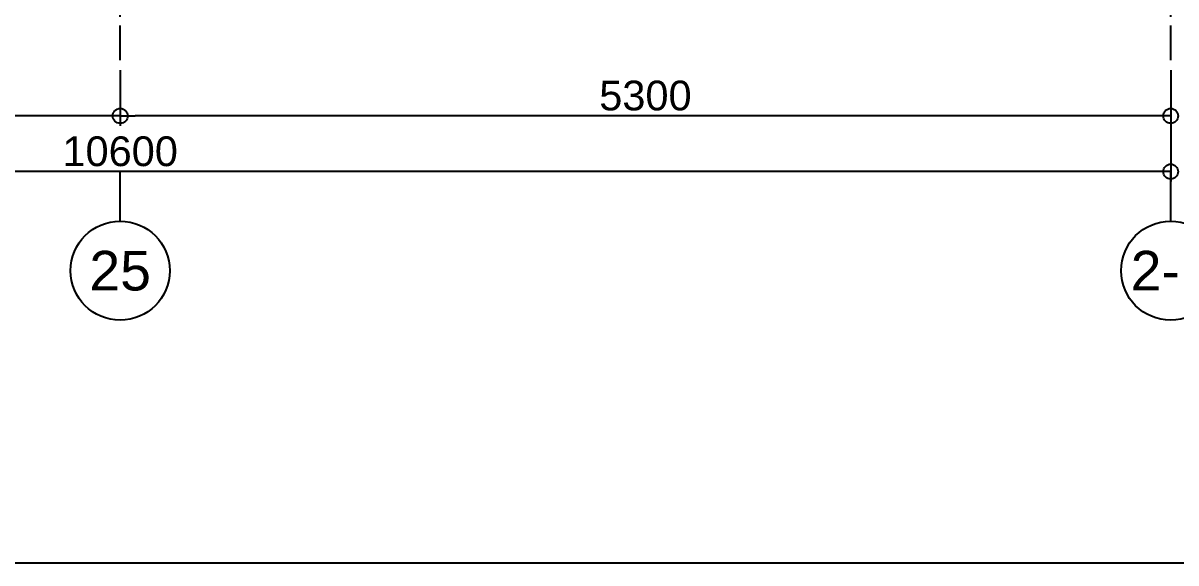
# Model space of a CAD drawing. Header units: millimetres. Extents: x -4391136 to -1798569, y -886572 to -291056.
# Drawn here: x -2422297 to -2416481, y -398298 to -395573 of the extents above; entities that cross this region are included whole.
import ezdxf
from ezdxf.enums import TextEntityAlignment as Align

# ---------------------------------------------------------------- set-up
doc = ezdxf.new("R2010")
doc.units = ezdxf.units.MM
doc.linetypes.add('CENTER', pattern=[50.8, 31.75, -6.35, 6.35, -6.35])
doc.linetypes.add('TA_GL_000.70000', pattern=[1.925, 0.7, -0.175, 0.175, -0.175, 0.7])
for name, color, linetype in [('000 - 0_SYM_DWG_GRID-BUBBLE_MAIN_COLOR_1', 7, 'Continuous'), ('000 - 0_SYM_DWG_GRIDLINE_MAIN_COLOR_251', 7, 'Continuous'), ('000 - D I M', 7, 'Continuous'), ('000 - GRID', 7, 'CENTER'), ('_PP-Dim', 7, 'Continuous')]:
    doc.layers.add(name, color=color, linetype=linetype)
doc.styles.add('Arial', font='arial.ttf', dxfattribs={"height": 1500})
doc.styles.add('FAMELINE_FOR_CKST', font='arial.ttf')
doc.styles.add('TA', font='', dxfattribs={"height": 4.5})
doc.styles.get('TA').set_extended_font_data('Cordia New')
doc.dimstyles.new('FAMELINE-CKST_C-C', dxfattribs={"dimtxt": 0.3, "dimasz": 0.15, "dimexe": 0.1, "dimexo": 0.1, "dimgap": 0.05, "dimtad": 1, "dimzin": 0, "dimdsep": 46, "dimtxsty": 'FAMELINE_FOR_CKST', "dimblk": 'ORIGIN', "dimblk1": 'ORIGIN', "dimblk2": 'ORIGIN', "dimsah": 1, "dimcen": 0.1, "dimdle": 0.1, "dimclrd": 7, "dimclre": 7, "dimclrt": 7, "dimadec": 0, "dimazin": 0, "dimtfac": 1, "dimtix": 1, "dimtmove": 2, "dimatfit": 3, "dimfxl": 1, "dimtolj": 1, "dimtzin": 0, "dimlwd": -1, "dimlwe": -1, "dimarcsym": 0})

# ---------------------------------------------------------------- blocks, each defined once
blk = doc.blocks.new('*U2079')
at = {"layer": '000 - 0_SYM_DWG_GRID-BUBBLE_MAIN_COLOR_1', "color": 7}
blk.add_line((36.25, 0), (31.25, 0), dxfattribs=at)
blk.add_circle((41.25, 0), 5, dxfattribs=at)
at = {"layer": '000 - 0_SYM_DWG_GRIDLINE_MAIN_COLOR_251', "color": 7, "linetype": 'ByBlock', "ltscale": 5}
blk.add_line((20, 0), (-295.4, 0), dxfattribs=at)
at = {"color": 7, "style": 'TA', "flags": 1}
blk.add_attdef('LOCATION', (6, -6), '', height=4.5, rotation=270, dxfattribs=at)
at = {"layer": '000 - 0_SYM_DWG_GRID-BUBBLE_MAIN_COLOR_1', "color": 7, "style": 'Arial'}
blk.add_attdef('GRID-HEAD', text='', height=4, rotation=90, dxfattribs=at).set_placement((41.25, 0), align=Align.MIDDLE_CENTER)
blk = doc.blocks.new('_Origin')
at = {"color": 7, "linetype": 'ByBlock', "lineweight": -2}
blk.add_line((0, 0), (-1, 0), dxfattribs=at)
blk.add_circle((0, 0), 0.5, dxfattribs=at)
blk = doc.blocks.new('*D2471')
at = {"layer": '000 - D I M', "color": 7, "transparency": 16777216}
for p, q in [((-10600, 100020), (-10600, 99738.7)), ((-5300, 100020), (-5300, 99738.7)), ((-5375, 99788.7), (-10525, 99788.7))]:
    blk.add_line(p, q, dxfattribs=at)
at = {"layer": 'Defpoints', "color": 7, "transparency": 16777216}
for p in [(-10600, 100070), (-5300, 100070), (-10600, 99788.7)]:
    blk.add_point(p, dxfattribs=at)
at = {"layer": '000 - D I M', "color": 7, "transparency": 16777216, "xscale": 75, "yscale": 75, "zscale": 75, "rotation": 180}
blk.add_blockref('_Origin', (-10600, 99788.7), dxfattribs=at)
at = {"layer": '000 - D I M', "color": 7, "transparency": 16777216, "xscale": 75, "yscale": 75, "zscale": 75}
blk.add_blockref('_Origin', (-5300, 99788.7), dxfattribs=at)
at = {"layer": '000 - D I M', "color": 7, "transparency": 16777216, "insert": (-7950, 99890.4), "char_height": 150, "attachment_point": 5, "style": 'FAMELINE_FOR_CKST'}
blk.add_mtext('\\A1;5300', dxfattribs=at)
blk = doc.blocks.new('*D2472')
at = {"layer": '000 - D I M', "color": 7, "transparency": 16777216}
for p, q in [((-5300, 100020), (-5300, 99738.7)), ((0, 100020), (0, 99738.7)), ((-75, 99788.7), (-5225, 99788.7))]:
    blk.add_line(p, q, dxfattribs=at)
at = {"layer": 'Defpoints', "color": 7, "transparency": 16777216}
for p in [(-5300, 100070), (0, 100070), (-5300, 99788.7)]:
    blk.add_point(p, dxfattribs=at)
at = {"layer": '000 - D I M', "color": 7, "transparency": 16777216, "xscale": 75, "yscale": 75, "zscale": 75, "rotation": 180}
blk.add_blockref('_Origin', (-5300, 99788.7), dxfattribs=at)
at = {"layer": '000 - D I M', "color": 7, "transparency": 16777216, "xscale": 75, "yscale": 75, "zscale": 75}
blk.add_blockref('_Origin', (0, 99788.7), dxfattribs=at)
at = {"layer": '000 - D I M', "color": 7, "transparency": 16777216, "insert": (-2650, 99890.4), "char_height": 150, "attachment_point": 5, "style": 'FAMELINE_FOR_CKST'}
blk.add_mtext('\\A1;5300', dxfattribs=at)
blk = doc.blocks.new('*D2470')
at = {"layer": '000 - D I M', "color": 7, "transparency": 16777216}
for p, q in [((-10600, 100020), (-10600, 99457.5)), ((0, 100020), (0, 99457.5)), ((-75, 99507.5), (-10525, 99507.5))]:
    blk.add_line(p, q, dxfattribs=at)
at = {"layer": 'Defpoints', "color": 7, "transparency": 16777216}
for p in [(-10600, 100070), (0, 100070), (-10600, 99507.5)]:
    blk.add_point(p, dxfattribs=at)
at = {"layer": '000 - D I M', "color": 7, "transparency": 16777216, "xscale": 75, "yscale": 75, "zscale": 75, "rotation": 180}
blk.add_blockref('_Origin', (-10600, 99507.5), dxfattribs=at)
at = {"layer": '000 - D I M', "color": 7, "transparency": 16777216, "xscale": 75, "yscale": 75, "zscale": 75}
blk.add_blockref('_Origin', (0, 99507.5), dxfattribs=at)
at = {"layer": '000 - D I M', "color": 7, "transparency": 16777216, "insert": (-5300, 99609.1), "char_height": 150, "attachment_point": 5, "style": 'FAMELINE_FOR_CKST'}
blk.add_mtext('\\A1;10600', dxfattribs=at)
blk = doc.blocks.new('A$Cbc3bdfda')
at = {"layer": '_PP-Dim', "color": 7}
blk.add_lwpolyline([(0, -400), (775, -400), (775, 0), (0, 0)], close=True, dxfattribs=at)
blk = doc.blocks.new('W-1-PP17-ENT2_REV00_20260528-110925_ELEVATION_1_DIMS')
at = {"layer": '000 - GRID', "color": 7, "linetype": 'TA_GL_000.70000', "xscale": 50.00000000000038, "yscale": 50.00000000000038, "zscale": 50.00000000000038, "rotation": 270}
for p, values in [((-5300, 101070), {'GRID-HEAD': '25'}), ((0, 101070), {'GRID-HEAD': '2-1'})]:
    blk.add_blockref('*U2079', p, dxfattribs=at).add_auto_attribs(values)
at = {"layer": '000 - D I M', "color": 7}
for base, p1, p2, override, picture, middle in [((-10600, 99788.7), (-5300, 100070), (-10600, 100070), {"dimscale": 500, "dimdec": 0, "dimlfac": 1, "dimclrd": 7, "dimclre": 7, "dimclrt": 7}, '*D2471', (-7950, 99890.4)), ((-10600, 99507.5), (0, 100070), (-10600, 100070), {"dimscale": 500, "dimdec": 0, "dimclrd": 7, "dimclre": 7, "dimclrt": 7}, '*D2470', (-5300, 99609.1)), ((-5300, 99788.7), (0, 100070), (-5300, 100070), {"dimscale": 500, "dimdec": 0, "dimlfac": 1, "dimclrd": 7, "dimclre": 7, "dimclrt": 7}, '*D2472', (-2650, 99890.4))]:
    dim = blk.add_linear_dim(base=base, p1=p1, p2=p2, dimstyle='FAMELINE-CKST_C-C', override=override, dxfattribs=at)
    dim.commit()
    dim.dimension.update_dxf_attribs({"geometry": picture, "text_midpoint": middle})

msp = doc.modelspace()

# ---------------------------------------------------------------- block references
at = {"color": 7}
msp.add_blockref('W-1-PP17-ENT2_REV00_20260528-110925_ELEVATION_1_DIMS', (-2416507, -495830.4), dxfattribs=at)
at = {"layer": '_PP-Dim', "color": 7, "xscale": 50, "yscale": 50, "zscale": 50}
msp.add_blockref('A$Cbc3bdfda', (-2433241.6, -378297.9), dxfattribs=at)

doc.saveas('drawing.dxf')
